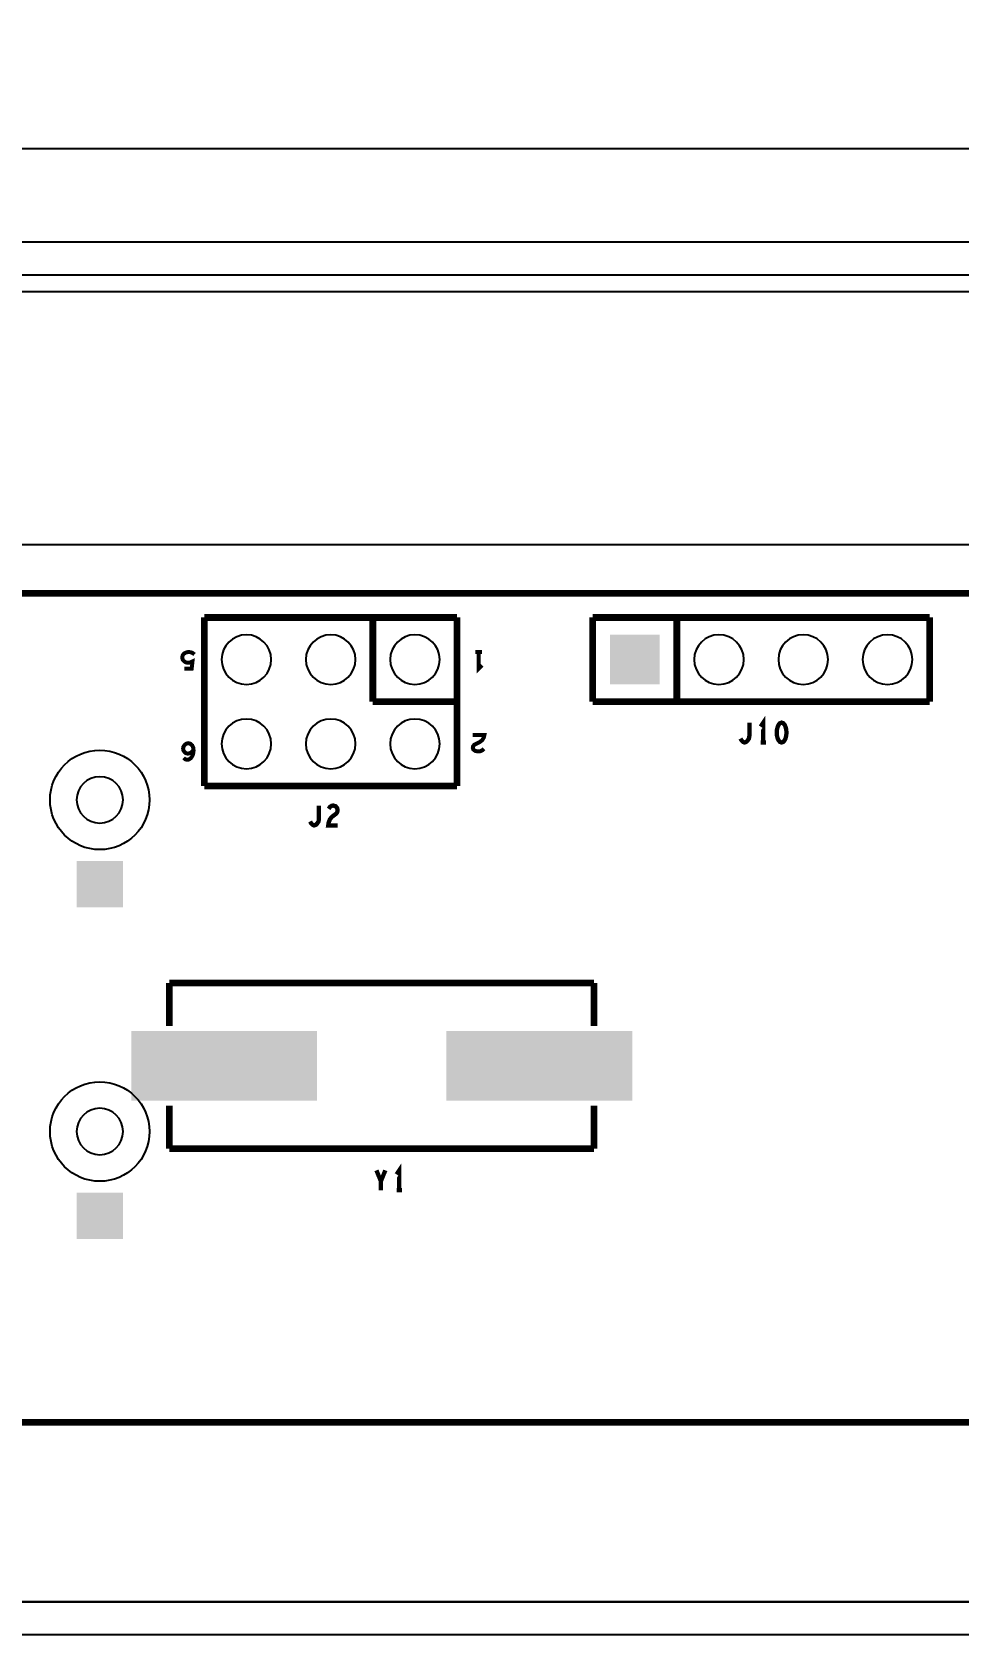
# Model space of a CAD drawing. Extents: x 183 to 1008, y 302 to 1008.
# Drawn here: x 522.88 to 550.81, y 731.46 to 779.79 of the extents above; entities that cross this region are included whole.
import ezdxf

# ---------------------------------------------------------------- set-up
doc = ezdxf.new("R2010")
doc.units = 0
doc.layers.get('0').update_dxf_attribs({"linetype": 'CONTINUOUS'})
doc.layers.get('DEFPOINTS').update_dxf_attribs({"linetype": 'CONTINUOUS'})
for name, color, linetype in [('LAYER0000', 7, 'CONTINUOUS'), ('MASK_BOTTOM_ART', 5, 'CONTINUOUS'), ('SILK_BOTTOM_ART', 12, 'CONTINUOUS')]:
    doc.layers.add(name, color=color, linetype=linetype)
doc.styles.get("Standard").update_dxf_attribs({"font": 'txt.shx', "bigfont": 'whgtxt.shx'})
doc.dimstyles.new('ISO-25', dxfattribs={"dimtxt": 2.5, "dimasz": 2.5, "dimexe": 1.25, "dimexo": 0.625, "dimtad": 1, "dimtxsty": 'STANDARD', "dimcen": 2.5, "dimazin": 3, "dimtfac": 1, "dimtmove": 0, "dimatfit": 3})
doc.dimstyles.get("Standard").update_dxf_attribs({"dimtxt": 0.18, "dimasz": 0.18, "dimexe": 0.18, "dimexo": 0.0625, "dimgap": 0.09, "dimtad": 0, "dimtih": 1, "dimtoh": 1, "dimdec": 4, "dimzin": 0, "dimtxsty": 'STANDARD', "dimcen": 0.09, "dimazin": 3, "dimtfac": 1, "dimtdec": 4, "dimtofl": 0, "dimtmove": 0, "dimatfit": 3, "dimtolj": 1, "dimtzin": 0})

# ---------------------------------------------------------------- blocks, each defined once
blk = doc.blocks.new('*D58')
at = {"color": 0}
for p, q in [((364.916, 772.029), (364.916, 777.521)), ((664.916, 772.029), (664.916, 777.521)), ((367.416, 776.271), (662.416, 776.271))]:
    blk.add_line(p, q, dxfattribs=at)
for points in [[(367.416, 776.687), (367.416, 775.854), (364.916, 776.271)], [(662.416, 776.687), (662.416, 775.854), (664.916, 776.271)]]:
    blk.add_solid(points, dxfattribs=at)
at = {"layer": 'DEFPOINTS', "color": 0}
for p in [(664.916, 776.271), (364.916, 771.404), (664.916, 771.404)]:
    blk.add_point(p, dxfattribs=at)
at = {"color": 0, "insert": (514.916, 778.146), "char_height": 2.5, "attachment_point": 5}
blk.add_mtext('300', dxfattribs=at)
blk = doc.blocks.new('ROUND_14')
blk.add_circle((0, 0), 0.7)
blk = doc.blocks.new('ROUND_336')
blk.add_circle((0, 0), 0.75)
blk = doc.blocks.new('SQUARE_337')
blk.add_solid([(0.75, 0.75), (0.75, -0.75), (-0.75, 0.75), (-0.75, -0.75)])
blk = doc.blocks.new('RECTANGLE_334')
blk.add_solid([(2.8, 1.05), (2.8, -1.05), (-2.8, 1.05), (-2.8, -1.05)])
blk = doc.blocks.new('ROUND_341')
blk.add_circle((0, 0), 0.749)
blk = doc.blocks.new('SQUARE_29')
blk.add_solid([(0.7, 0.7), (0.7, -0.7), (-0.7, 0.7), (-0.7, -0.7)])
blk = doc.blocks.new('*D53')
at = {"color": 0, "linetype": 'CONTINUOUS'}
for p, q in [((439.916, 761.429), (439.916, 764.5)), ((440.096, 764.32), (514.301, 764.32)), ((589.736, 764.32), (515.531, 764.32)), ((589.916, 761.429), (589.916, 764.5))]:
    blk.add_line(p, q, dxfattribs=at)
for points in [[(440.096, 764.35), (440.096, 764.29), (439.916, 764.32)], [(589.736, 764.35), (589.736, 764.29), (589.916, 764.32)]]:
    blk.add_solid(points, dxfattribs=at)
at = {"layer": 'DEFPOINTS', "color": 0, "linetype": 'CONTINUOUS'}
for p in [(589.916, 764.32), (439.916, 761.367), (589.916, 761.367)]:
    blk.add_point(p, dxfattribs=at)
at = {"color": 0, "linetype": 'CONTINUOUS', "insert": (514.916, 764.32), "char_height": 0.18, "attachment_point": 5}
blk.add_mtext('\\A1;150.0000', dxfattribs=at)

msp = doc.modelspace()

# ---------------------------------------------------------------- linework, layer by layer
for p, q in [((663.61635, 773.45523), (366.21635, 773.45523)), ((663.61635, 772.45523), (366.21635, 772.45523)), ((364.91635, 732.45523), (664.91635, 732.45523))]:
    msp.add_line(p, q)
for centre in [(524.91635, 756.63383), (524.91635, 746.63383)]:
    msp.add_circle(centre, 1.5)
at = {"layer": 'LAYER0000', "color": 3, "linetype": 'CONTINUOUS'}
for p, q in [((660.81635, 771.95523), (369.01635, 771.95523)), ((662.51635, 732.45523), (367.31635, 732.45523)), ((662.51635, 731.45523), (367.31635, 731.45523))]:
    msp.add_line(p, q, dxfattribs=at)
at = {"layer": 'MASK_BOTTOM_ART', "const_width": 0.2}
msp.add_lwpolyline([(589.91635, 740.61383), (589.91635, 738.86383), (588.91635, 737.86383), (440.91635, 737.86383), (439.91635, 738.86383), (439.91635, 761.86383), (440.91635, 762.86383), (588.91635, 762.86383), (589.91635, 761.86383), (589.91635, 740.61383)], dxfattribs=at)
at = {"layer": 'SILK_BOTTOM_ART'}
for points, const_width in [([(589.91635, 740.61383), (589.91635, 738.86383), (588.91635, 737.86383), (440.91635, 737.86383), (439.91635, 738.86383), (439.91635, 761.86383), (440.91635, 762.86383), (588.91635, 762.86383), (589.91635, 761.86383), (589.91635, 740.61383)], 0.2), ([(535.68635, 762.13383), (528.06635, 762.13383)], 0.2032), ([(528.06635, 762.13383), (528.06635, 757.05383)], 0.2032), ([(533.14635, 759.59383), (533.14635, 762.13383)], 0.2032), ([(535.68635, 757.05383), (535.68635, 762.13383)], 0.2032), ([(549.93135, 762.13383), (539.77135, 762.13383)], 0.2032), ([(539.77135, 762.13383), (539.77135, 759.59383)], 0.2032), ([(542.31135, 759.59383), (542.31135, 762.13383)], 0.2032), ([(549.93135, 759.59383), (549.93135, 762.13383)], 0.2032), ([(527.76975, 761.01883), (527.71975, 761.06053), (527.66145, 761.08553), (527.58645, 761.09383), (527.51135, 761.07713), (527.45305, 761.04383), (527.41135, 760.98553), (527.40305, 760.91883), (527.41965, 760.85213), (527.46135, 760.81043), (527.51975, 760.77713), (527.57805, 760.76873), (527.63645, 760.77713), (527.71145, 760.81043), (527.68645, 760.59373), (527.46135, 760.59373)], 0.1199), ([(536.43645, 761.09383), (536.23635, 761.09383)], 0.1199), ([(536.33645, 761.09383), (536.33645, 760.59373), (536.43645, 760.69373)], 0.1199), ([(535.68635, 759.59383), (533.14635, 759.59383)], 0.2032), ([(539.77135, 759.59383), (549.93135, 759.59383)], 0.2032), ([(544.23065, 758.48383), (544.26395, 758.42383), (544.30395, 758.38383), (544.35065, 758.36383), (544.40395, 758.38383), (544.44395, 758.42383), (544.48395, 758.48383), (544.49725, 758.56383), (544.49725, 758.96383)], 0.13), ([(544.91635, 758.36383), (544.91635, 758.96383), (544.83635, 758.84383)], 0.13), ([(545.46875, 758.96383), (545.41545, 758.94383), (545.37545, 758.89383), (545.34875, 758.83383), (545.32875, 758.75383), (545.32205, 758.66383), (545.32875, 758.57383), (545.34875, 758.49383), (545.37545, 758.43383), (545.41545, 758.38383), (545.46875, 758.36383), (545.52205, 758.38383), (545.56205, 758.43383), (545.58875, 758.49383), (545.60875, 758.57383), (545.61545, 758.66383), (545.60875, 758.75383), (545.58875, 758.83383), (545.56205, 758.89383), (545.52205, 758.94383), (545.46875, 758.96383)], 0.13), ([(527.74475, 758.13543), (527.68645, 758.07713), (527.63645, 758.04373), (527.56975, 758.02713), (527.51135, 758.04373), (527.46975, 758.07713), (527.43635, 758.12713), (527.42805, 758.18543), (527.43635, 758.23553), (527.46975, 758.28553), (527.51975, 758.32713), (527.57805, 758.34383), (527.64475, 758.32713), (527.70305, 758.27713), (527.73645, 758.20213), (527.74475, 758.11883), (527.72815, 758.01043), (527.70305, 757.95203), (527.66145, 757.89373), (527.60305, 757.85203), (527.54475, 757.84373), (527.48635, 757.86043), (527.44465, 757.90203)], 0.1199), ([(536.49475, 758.17703), (536.44475, 758.12703), (536.38645, 758.10203), (536.31975, 758.09373), (536.23635, 758.11043), (536.17805, 758.15203), (536.16135, 758.20203), (536.16965, 758.25213), (536.20305, 758.29373), (536.36975, 758.37713), (536.44475, 758.43543), (536.49475, 758.51883), (536.51145, 758.59383), (536.16135, 758.59383)], 0.1199), ([(544.83635, 758.36383), (544.99635, 758.36383)], 0.13), ([(528.06635, 757.05383), (535.68635, 757.05383)], 0.2032), ([(531.25685, 755.98383), (531.29015, 755.92383), (531.33015, 755.88383), (531.37685, 755.86383), (531.43015, 755.88383), (531.47015, 755.92383), (531.51015, 755.98383), (531.52345, 756.06383), (531.52345, 756.46383)], 0.13), ([(531.81585, 756.36383), (531.85585, 756.42383), (531.90255, 756.45383), (531.95585, 756.46383), (532.02255, 756.44383), (532.06925, 756.39383), (532.08255, 756.33383), (532.07585, 756.27383), (532.04925, 756.22383), (531.91585, 756.12383), (531.85585, 756.05383), (531.81585, 755.95383), (531.80255, 755.86383), (532.08255, 755.86383)], 0.13), ([(527.01635, 751.11383), (539.81635, 751.11383)], 0.2), ([(527.01635, 749.81383), (527.01635, 751.11383)], 0.2), ([(539.81635, 751.11383), (539.81635, 749.81383)], 0.2), ([(527.01635, 746.11383), (527.01635, 747.41383)], 0.2), ([(539.81635, 747.41383), (539.81635, 746.11383)], 0.2), ([(539.81635, 746.11383), (527.01635, 746.11383)], 0.2), ([(533.39015, 744.86383), (533.39015, 745.13383), (533.25685, 745.46383)], 0.13), ([(533.52345, 745.46383), (533.39015, 745.13383)], 0.13), ([(533.94255, 744.86383), (533.94255, 745.46383), (533.86255, 745.34383)], 0.13), ([(533.86255, 744.86383), (534.02255, 744.86383)], 0.13)]:
    msp.add_lwpolyline(points, dxfattribs=dict(at, const_width=const_width))

# ---------------------------------------------------------------- block references
at = {"layer": 'MASK_BOTTOM_ART', "xscale": -1}
for name, p in [('ROUND_341', (529.33635, 760.86383)), ('ROUND_341', (531.87635, 760.86383)), ('ROUND_341', (534.41635, 760.86383)), ('SQUARE_337', (541.04135, 760.86383)), ('ROUND_336', (543.58135, 760.86383)), ('ROUND_336', (546.12135, 760.86383)), ('ROUND_336', (548.66135, 760.86383)), ('ROUND_341', (529.33635, 758.32383)), ('ROUND_341', (531.87635, 758.32383)), ('ROUND_341', (534.41635, 758.32383)), ('ROUND_14', (524.91635, 756.63383)), ('SQUARE_29', (524.91635, 754.09383)), ('RECTANGLE_334', (528.66635, 748.61383)), ('RECTANGLE_334', (538.16635, 748.61383)), ('ROUND_14', (524.91635, 746.63383)), ('SQUARE_29', (524.91635, 744.09383))]:
    msp.add_blockref(name, p, dxfattribs=at)

# ---------------------------------------------------------------- dimensions: what is measured, and where the dimension line sits
dim = msp.add_linear_dim(base=(664.91635, 776.27063), p1=(364.91635, 771.40352), p2=(664.91635, 771.40352), dimstyle='ISO-25', override={"dimfxl": 1.25})
dim.commit()
dim.dimension.update_dxf_attribs({"geometry": '*D58', "text_midpoint": (514.91635, 778.14563)})
at = {"linetype": 'CONTINUOUS'}
dim = msp.add_linear_dim(base=(589.91635, 764.32012), p1=(439.91635, 761.367), p2=(589.91635, 761.367), angle=180, dimstyle='STANDARD', dxfattribs=at)
dim.commit()
dim.dimension.update_dxf_attribs({"geometry": '*D53', "text_midpoint": (514.91635, 764.32012)})

doc.saveas('drawing.dxf')
